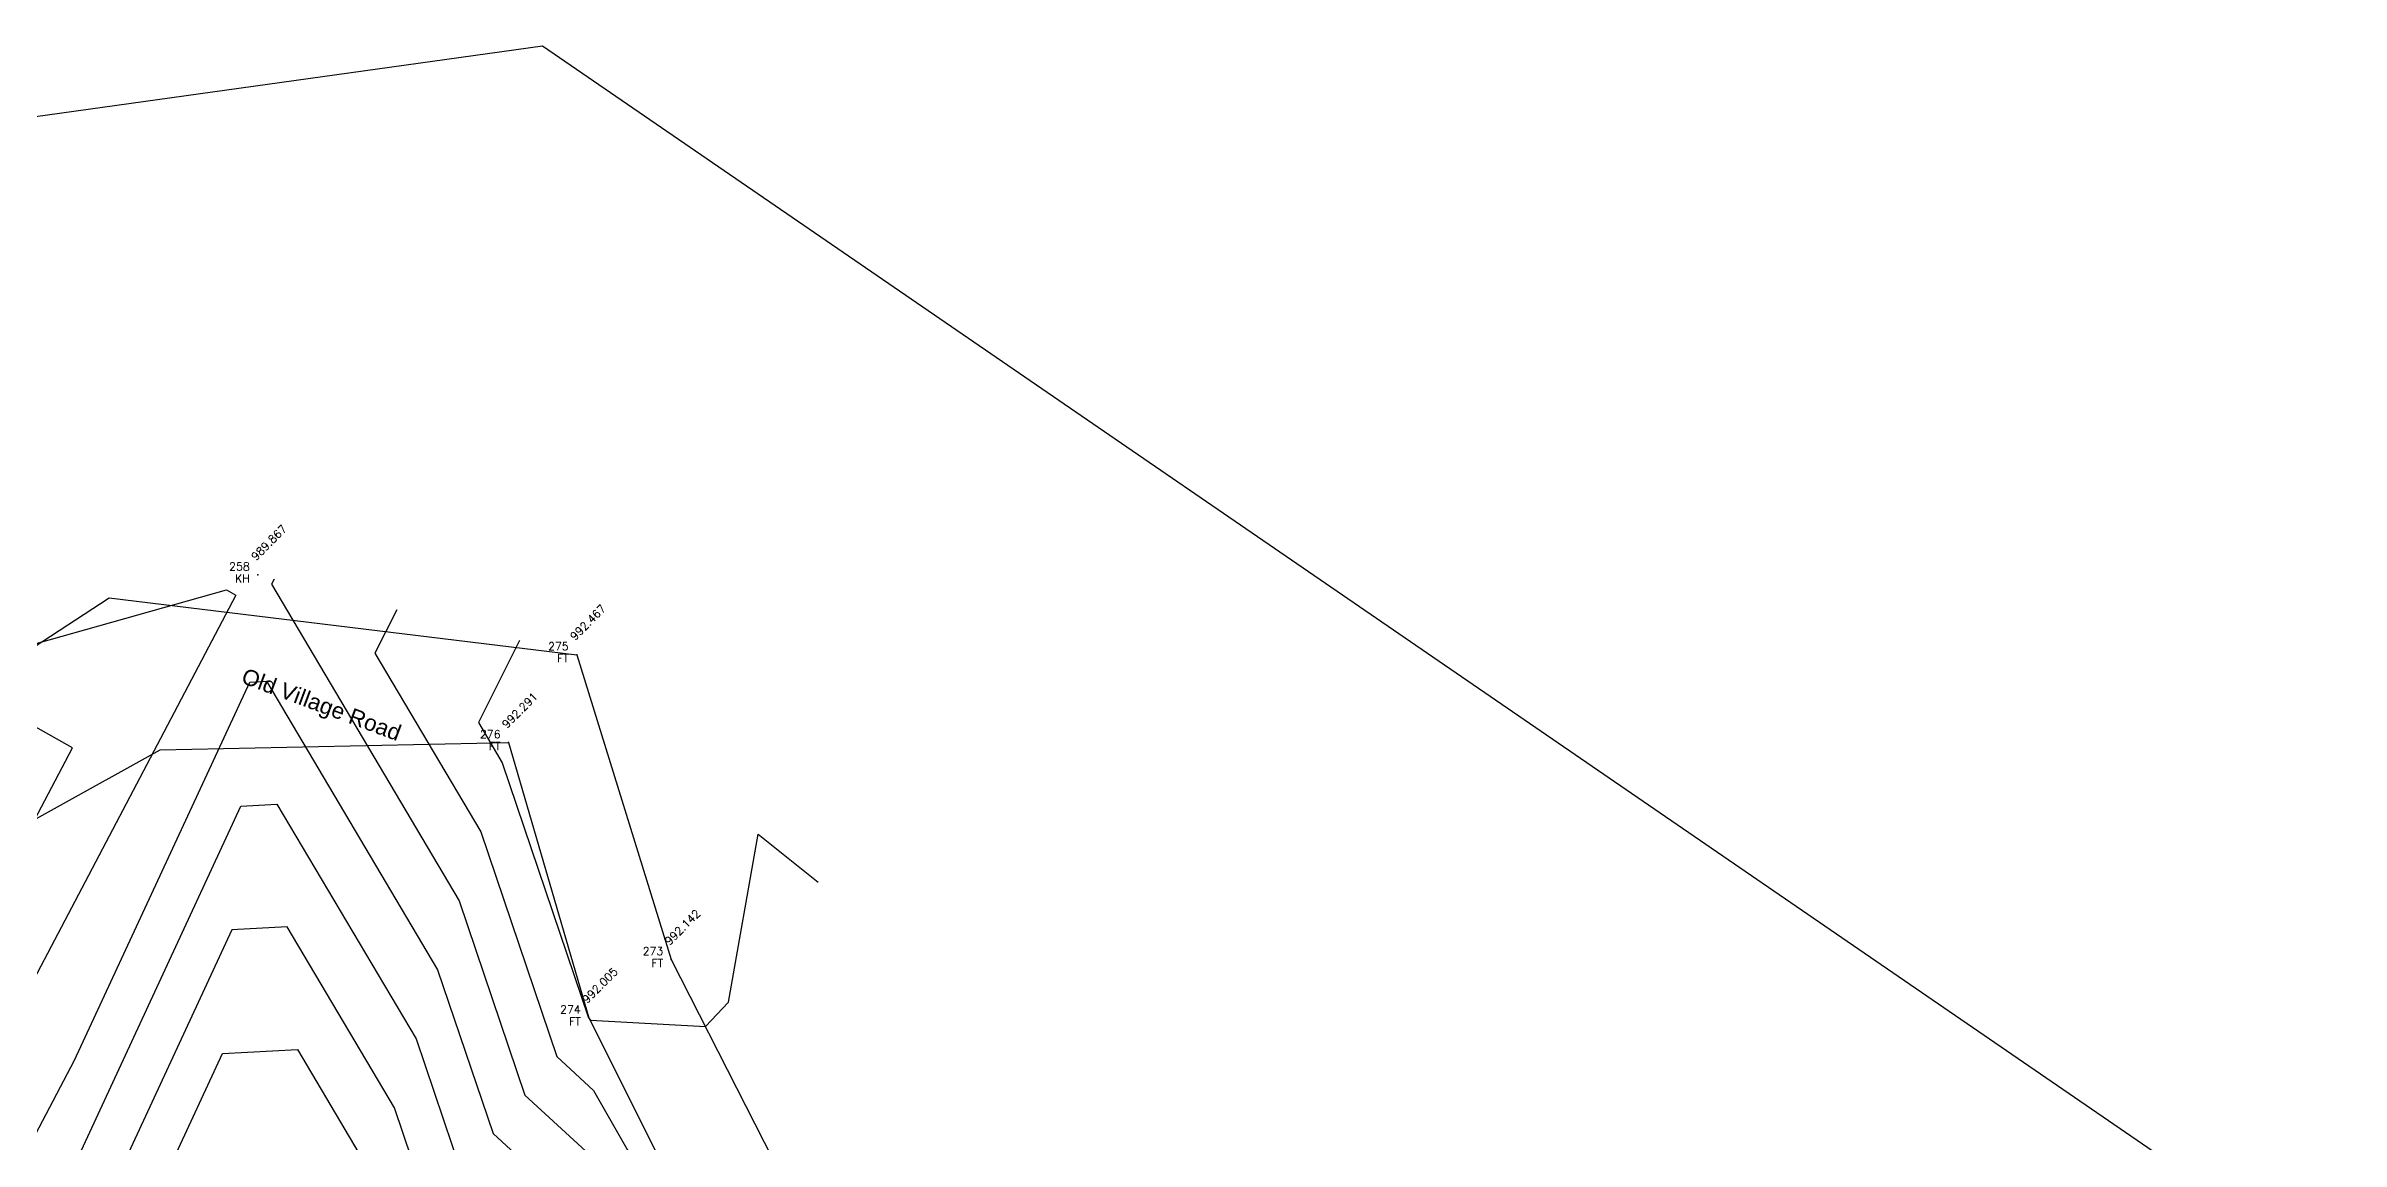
# Model space of a CAD drawing. Header units: metres. Extents: x 319894 to 3389272, y 120 to 6136017.
# Drawn here: x 320836.8 to 320908.6, y 3067910.9 to 3067945.1 of the extents above; entities that cross this region are included whole.
import ezdxf
from ezdxf.enums import TextEntityAlignment as Align

# ---------------------------------------------------------------- set-up
doc = ezdxf.new("R2010")
doc.units = ezdxf.units.M
doc.header["$MEASUREMENT"] = 0
for name, color, linetype in [('Contour', 254, 'Continuous'), ('FT', 7, 'Continuous'), ('Index_Contour', 8, 'Continuous'), ('KH', 7, 'Continuous'), ('Points', 7, 'Continuous'), ('Points-ELV', 6, 'Continuous'), ('Points-NUM', 4, 'Continuous'), ('Points-TXT', 3, 'Continuous')]:
    doc.layers.add(name, color=color, linetype=linetype)
doc.styles.add('romans', font='romans.shx')
doc.styles.get("Standard").update_dxf_attribs({"font": 'arial.ttf'})

# ---------------------------------------------------------------- blocks, each defined once
blk = doc.blocks.new('POINTS')
at = {"layer": 'Points'}
blk.add_line((0, 0), (0, 0), dxfattribs=at)
blk.add_point((0, 0), dxfattribs=at)
at = {"layer": 'Points-ELV', "style": 'romans'}
blk.add_attdef('ELEV', text='', height=1, rotation=45, dxfattribs=at).set_placement((0, 0), align=Align.BOTTOM_LEFT)
at = {"layer": 'Points-NUM', "style": 'romans'}
blk.add_attdef('PTNUM', text='', height=1, dxfattribs=at).set_placement((0, 0), align=Align.BOTTOM_RIGHT)
at = {"layer": 'Points-TXT', "style": 'romans'}
blk.add_attdef('DESC', text='', height=1, dxfattribs=at).set_placement((0, 0), align=Align.BOTTOM_RIGHT)

msp = doc.modelspace()

# ---------------------------------------------------------------- linework, layer by layer
msp.add_lwpolyline([(320714.358, 3067858.369), (320783.146, 3067935.457), (320852.353, 3067945.093), (320908.557, 3067906.549), (320873.744, 3067809.352), (320799.392, 3067776.093), (320713.491, 3067801.565)], close=True)
for points, elevation in [([(320799.984, 3067907.513), (320808.719, 3067903.866), (320816.793, 3067903.707), (320824.686, 3067909.845), (320829.189, 3067921.578), (320838.808, 3067927.86), (320853.419, 3067926.081), (320856.375, 3067916.561), (320865.389, 3067898.85), (320877.408, 3067894.589)], 995.819), ([(320799.003, 3067903.895), (320806.744, 3067899.929), (320817.202, 3067899.005), (320827.105, 3067907.39), (320833.512, 3067919.29), (320840.401, 3067923.106), (320851.29, 3067923.335), (320853.796, 3067914.741), (320862.305, 3067897.775), (320875.471, 3067892.863)], 995.317)]:
    msp.add_lwpolyline(points, dxfattribs=dict(elevation=elevation))
at = {"layer": 'Contour'}
for points in [[(320847.796, 3067927.487), (320847.116, 3067926.125), (320850.421, 3067920.553), (320852.796, 3067913.532), (320853.943, 3067912.475), (320862.059, 3067898.267), (320864.746, 3067899.731), (320864.946, 3067899.72), (320870.758, 3067905.836), (320871.221, 3067908.465), (320877.137, 3067903.779)], [(320851.629, 3067926.528), (320850.349, 3067923.964), (320851.094, 3067922.708), (320853.791, 3067914.735), (320853.851, 3067914.666), (320857.441, 3067914.467), (320858.164, 3067915.227), (320859.086, 3067920.473), (320860.97, 3067918.981)], [(320830.205, 3067899.116), (320837.731, 3067913.417), (320843.206, 3067925.221), (320843.731, 3067925.25), (320849.074, 3067916.242), (320850.805, 3067911.126), (320854.236, 3067907.965), (320860.281, 3067897.381), (320862.159, 3067895.556), (320864.242, 3067896.303), (320869.407, 3067891.004), (320870.399, 3067890.481), (320871.467, 3067890.304), (320875.461, 3067892.769), (320875.986, 3067892.684), (320878.507, 3067892.722), (320879.83, 3067892.314), (320879.937, 3067892.097), (320881.003, 3067890.038), (320881.749, 3067888.548), (320881.746, 3067888.337), (320882.201, 3067888.465), (320885.249, 3067891.157)], [(320825.796, 3067900.625), (320837.663, 3067923.173), (320835.178, 3067924.564)], [(320832.358, 3067898.578), (320842.922, 3067921.354), (320844.052, 3067921.418), (320848.401, 3067914.087), (320849.809, 3067909.924), (320854.382, 3067905.71), (320859.254, 3067897.181), (320862.084, 3067894.429), (320863.65, 3067894.991), (320867.535, 3067891.007), (320870.629, 3067889.376), (320873.959, 3067888.823), (320875.102, 3067889.528), (320876.345, 3067889.328), (320876.689, 3067888.745), (320876.624, 3067887.31), (320876.792, 3067886.975), (320876.761, 3067884.993), (320881.035, 3067886.2), (320883.952, 3067888.775)], [(320882.655, 3067886.394), (320879.87, 3067883.935), (320875.055, 3067882.575), (320874.612, 3067883.118), (320870.723, 3067883.738), (320871.314, 3067885.687), (320871.35, 3067885.903), (320872.131, 3067887.577), (320872.165, 3067888.054), (320870.858, 3067888.271), (320865.662, 3067891.009), (320863.059, 3067893.679), (320862.01, 3067893.303), (320858.227, 3067896.981), (320854.528, 3067903.456), (320848.814, 3067908.721), (320847.728, 3067911.932), (320844.374, 3067917.586), (320842.638, 3067917.488), (320834.209, 3067899.316)], [(320836.061, 3067900.053), (320842.354, 3067913.622), (320844.695, 3067913.754), (320847.054, 3067909.777), (320847.818, 3067907.518), (320854.675, 3067901.201), (320857.199, 3067896.781), (320861.935, 3067892.176), (320862.468, 3067892.367), (320863.789, 3067891.012), (320867.154, 3067889.239), (320866.502, 3067888.679), (320865.926, 3067887.63), (320865.266, 3067886.445), (320864.942, 3067885.518), (320868.96, 3067882.568), (320869.34, 3067882.191), (320873.127, 3067881.586), (320874.117, 3067880.374), (320878.704, 3067881.67), (320881.357, 3067884.012)]]:
    msp.add_lwpolyline(points, dxfattribs=at)
at = {"layer": 'Index_Contour'}
for points in [[(320836.12, 3067926.321), (320842.481, 3067928.102), (320842.773, 3067927.939), (320828, 3067899.871)], [(320843.962, 3067928.445), (320843.882, 3067928.285), (320849.748, 3067918.397), (320851.8, 3067912.329), (320854.09, 3067910.22), (320861.309, 3067897.581), (320862.233, 3067896.682), (320864.833, 3067897.615), (320868.529, 3067893.823), (320870.351, 3067895.903), (320872.252, 3067896.417), (320883.321, 3067896.41), (320883.463, 3067896.372), (320884.133, 3067895), (320884.268, 3067894.738), (320884.403, 3067894.473), (320885.611, 3067892.713), (320886.546, 3067893.538)]]:
    msp.add_lwpolyline(points, dxfattribs=at)

# ---------------------------------------------------------------- block references
at = {"layer": 'FT', "linetype": 'Continuous'}
ref = msp.add_blockref('POINTS', (320853.419, 3067926.081, 992.467), dxfattribs=at)
ref.add_attrib('PTNUM', '275', dxfattribs={"layer": 'Points-NUM', "height": 0.25, "style": 'romans'}).set_placement((320853.169, 3067926.143, 992.467), align=Align.BOTTOM_RIGHT)
ref.add_attrib('DESC', 'FT', dxfattribs={"layer": 'Points-TXT', "height": 0.25, "style": 'romans'}).set_placement((320853.169, 3067925.768, 992.467), align=Align.BOTTOM_RIGHT)
ref.add_attrib('ELEV', '992.467', dxfattribs={"layer": 'Points-ELV', "height": 0.25, "rotation": 45, "style": 'romans'}).set_placement((320853.419, 3067926.456, 992.467), align=Align.BOTTOM_LEFT)
ref = msp.add_blockref('POINTS', (320851.29, 3067923.335, 992.291), dxfattribs=at)
ref.add_attrib('PTNUM', '276', dxfattribs={"layer": 'Points-NUM', "height": 0.25, "style": 'romans'}).set_placement((320851.04, 3067923.397, 992.291), align=Align.BOTTOM_RIGHT)
ref.add_attrib('DESC', 'FT', dxfattribs={"layer": 'Points-TXT', "height": 0.25, "style": 'romans'}).set_placement((320851.04, 3067923.022, 992.291), align=Align.BOTTOM_RIGHT)
ref.add_attrib('ELEV', '992.291', dxfattribs={"layer": 'Points-ELV', "height": 0.25, "rotation": 45, "style": 'romans'}).set_placement((320851.29, 3067923.71, 992.291), align=Align.BOTTOM_LEFT)
ref = msp.add_blockref('POINTS', (320856.375, 3067916.561, 992.142), dxfattribs=at)
ref.add_attrib('PTNUM', '273', dxfattribs={"layer": 'Points-NUM', "height": 0.25, "style": 'romans'}).set_placement((320856.125, 3067916.623, 992.142), align=Align.BOTTOM_RIGHT)
ref.add_attrib('DESC', 'FT', dxfattribs={"layer": 'Points-TXT', "height": 0.25, "style": 'romans'}).set_placement((320856.125, 3067916.248, 992.142), align=Align.BOTTOM_RIGHT)
ref.add_attrib('ELEV', '992.142', dxfattribs={"layer": 'Points-ELV', "height": 0.25, "rotation": 45, "style": 'romans'}).set_placement((320856.375, 3067916.936, 992.142), align=Align.BOTTOM_LEFT)
ref = msp.add_blockref('POINTS', (320853.796, 3067914.741, 992.005), dxfattribs=at)
ref.add_attrib('PTNUM', '274', dxfattribs={"layer": 'Points-NUM', "height": 0.25, "style": 'romans'}).set_placement((320853.546, 3067914.803, 992.005), align=Align.BOTTOM_RIGHT)
ref.add_attrib('DESC', 'FT', dxfattribs={"layer": 'Points-TXT', "height": 0.25, "style": 'romans'}).set_placement((320853.546, 3067914.428, 992.005), align=Align.BOTTOM_RIGHT)
ref.add_attrib('ELEV', '992.005', dxfattribs={"layer": 'Points-ELV', "height": 0.25, "rotation": 45, "style": 'romans'}).set_placement((320853.796, 3067915.116, 992.005), align=Align.BOTTOM_LEFT)
at = {"layer": 'KH', "linetype": 'Continuous'}
ref = msp.add_blockref('POINTS', (320843.452, 3067928.573, 989.867), dxfattribs=at)
ref.add_attrib('PTNUM', '258', dxfattribs={"layer": 'Points-NUM', "height": 0.25, "style": 'romans'}).set_placement((320843.202, 3067928.635, 989.867), align=Align.BOTTOM_RIGHT)
ref.add_attrib('DESC', 'KH', dxfattribs={"layer": 'Points-TXT', "height": 0.25, "style": 'romans'}).set_placement((320843.202, 3067928.26, 989.867), align=Align.BOTTOM_RIGHT)
ref.add_attrib('ELEV', '989.867', dxfattribs={"layer": 'Points-ELV', "height": 0.25, "rotation": 45, "style": 'romans'}).set_placement((320843.452, 3067928.948, 989.867), align=Align.BOTTOM_LEFT)

# ---------------------------------------------------------------- texts
at = {"color": 0, "insert": (320843.078, 3067925.68), "char_height": 0.5, "attachment_point": 1, "rotation": 339.51513}
msp.add_mtext_dynamic_manual_height_columns('Old Village Road', width=11.37443, gutter_width=1, heights=[0], dxfattribs=at)

doc.saveas('drawing.dxf')
